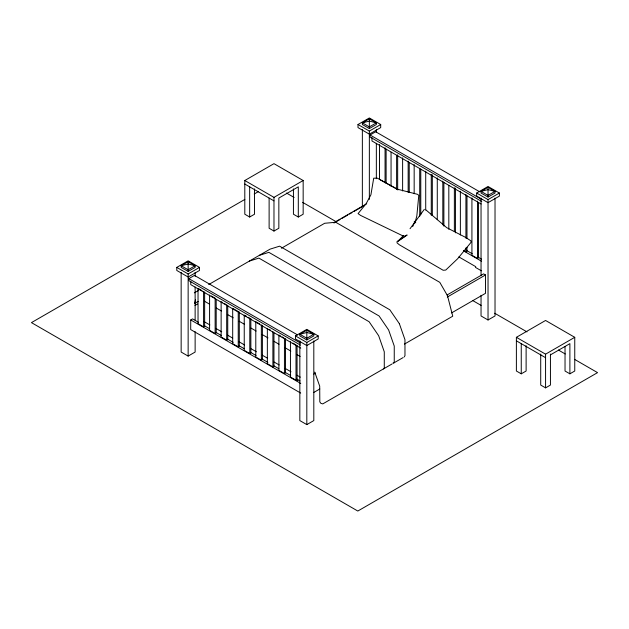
<?xml version="1.0" encoding="UTF-8"?>
<svg xmlns="http://www.w3.org/2000/svg" width="629" height="629" viewBox="0 0 629 629"><rect width="100%" height="100%" fill="white"/><g stroke="black" fill="none" stroke-linecap="round" stroke-linejoin="round"><path stroke-width="0.94" d="M198.497 322.315L192.568 318.895L190.744 319.949L190.689 329.572L300.693 393.078M194.738 303.351L195.477 299.546M412.695 226.542L415.855 219.592L416.838 215.857L418.78 195.422L417.648 194.353L397.693 189.258L380.231 179.8M398.181 241.001L403.448 235.545M410.037 228.72L424.347 209.323M404.235 356.934L404.974 355.66L404.958 339.668L399.352 323.66M398.322 241.127L407.12 234.979L397.017 241.56L397.048 242.88L399.399 244.823L443.17 270.266L445.749 270.061L457.645 258.731L470.94 242.487L470.972 240.868L465.295 237.227L446.763 227.698L426.053 210.031M254.525 188.897L254.525 214.214L249.658 217.021L244.799 214.214L244.799 180.515L273.977 163.666L303.162 180.515L303.162 214.214L298.303 217.021L293.436 214.214L293.436 188.897M357.995 124.518L369.349 117.961L380.71 124.518L380.71 127.585L369.349 134.15L357.995 127.585L357.995 124.518L369.349 131.076L380.71 124.518M369.349 118.818L362.359 122.852L362.359 124.518L369.349 128.552L376.346 124.518L376.346 122.852L369.349 118.818L369.349 128.552M244.838 199.424L31.45 322.622L357.807 511.039L597.55 372.627L574.607 359.379M254.195 194.023L258.448 191.57M481.767 201.5L370.08 137.012L370.08 134.999L375.686 131.76L479.762 191.845M244.799 180.515L273.977 197.364L303.162 180.515M176.78 267.396L188.142 260.831L199.495 267.396L199.495 270.462L188.142 277.019L176.78 270.462L176.78 267.396L188.142 273.953L199.495 267.396M188.142 261.688L181.152 265.729L181.152 267.396L188.142 271.429L195.132 267.396L195.132 265.729L188.142 261.688L188.142 271.429M300.552 345.14L188.857 280.66L188.857 278.639L194.463 275.4L297.698 335.005M269.118 198.064L269.118 228.256L273.977 231.063L278.844 228.256L278.844 198.064L298.303 186.837L298.303 217.021M194.314 292.87L198.552 290.425M208.718 284.552L270.085 249.131L279.606 246.167L389.815 309.79L399.376 323.691M281.446 248.227L324.666 223.271L335.752 222.281L439.781 282.342L447.486 295.685L452.754 316.198L404.447 344.094M333.669 222.808L366.723 203.725M194.77 303.375L198.174 301.417M334.156 222.91L340.1 219.474M341.799 218.491L347.751 215.055M349.449 214.08L351.996 212.602M353.702 211.627L363.9 205.738M194.974 305.458L197.522 303.988M201.995 290.629L198.033 288.349L198.033 323.668L203.584 326.868L204.645 326.254L204.645 291.919M209.583 295.017L209.583 330.335L215.134 333.543L216.195 332.93L216.195 299.569M181.152 272.404L181.152 352.059L188.142 356.093L195.132 352.059L195.132 331.656M476.672 193.04L488.033 186.483L499.395 193.04L499.395 196.106L488.033 202.664L476.672 196.106L476.672 193.04L488.033 199.597L499.395 193.04M488.033 187.332L481.043 191.373L481.043 193.04L488.033 197.074L495.023 193.04L495.023 191.373L488.033 187.332L488.033 197.074M222.721 302.596L221.133 301.684L221.133 337.01L226.684 340.21L227.745 339.597L227.745 305.254M238.234 346.878L238.234 311.559L232.691 308.352L232.691 343.678L238.234 346.878L239.303 346.264L239.303 311.921M244.241 315.027L244.241 350.345L249.792 353.553L250.853 352.932L250.853 318.596M295.457 335.91L306.818 329.352L318.18 335.91L318.18 338.984L306.818 345.541L295.457 338.984L295.457 335.91L306.818 342.475L318.18 335.91M306.818 330.209L299.829 334.243L299.829 335.91L306.818 339.951L313.808 335.91L313.808 334.243L306.818 330.209L306.818 339.951M259.753 323.982L255.791 321.694L255.791 357.013L261.342 360.22L262.403 359.607L262.403 325.264M463.542 250.413L465.924 251.789L466.985 251.175L466.985 247.283M267.349 328.362L267.349 363.688L272.892 366.888L273.953 366.275L273.953 332.914M471.923 197.907L471.923 255.256L477.474 258.456L478.535 257.843L478.535 202.444M280.479 335.949L278.899 335.029L278.899 370.355L284.442 373.555L285.511 372.942L285.511 338.599M290.449 341.704L290.449 377.023L296 380.231L297.061 379.609L297.061 345.274M296.919 380.765L297.989 380.144M447.085 294.977L483.622 273.874L485.525 274.975L485.525 293.311L451.528 312.935M313.855 374.09L315.554 373.107M447.282 297.053L485.525 274.975M313.855 392.425L319.799 388.989M392.111 363.932L322.763 403.897L320.861 403.323L319.815 401.876L319.705 386.175L314.728 372.085M393.738 362.996L403.158 357.555M299.829 340.926L299.829 420.581L306.818 424.614L313.808 420.581L313.808 340.926M481.043 295.323L481.043 315.955L488.033 319.988L495.023 315.955L495.023 198.072M526.119 345.698L526.119 371.016L521.252 373.823L516.385 371.016L516.385 337.317L545.571 320.468L574.757 337.317L574.757 371.016L569.89 373.823L565.031 371.016L565.031 346.673M516.385 337.317L545.571 354.166L574.757 337.317M550.438 354.874L569.89 343.638L569.89 373.823M540.712 354.056L540.712 385.058L545.571 387.865L550.438 385.058L550.438 354.056M259.36 255.319L268.882 252.355L379.09 315.986L388.62 329.942L394.249 346.06L394.249 361.856A2.492 1.439 60 0 1 392.944 363.067M249.391 261.074L258.912 258.11L369.121 321.741L378.65 335.705L384.28 351.815L384.28 367.611A2.492 1.439 60 0 1 383.399 368.861M405.084 236.245L402.073 235.482L360.637 215.433L358.082 213.608L366.188 203.607L370.898 194.809L373.705 178.188L377.424 178.188L398.086 189.848M370.08 134.999L481.767 199.479M481.13 203.993L371.975 140.975L371.975 137.609M466.317 250.35L472.245 253.77M478.166 257.19L481.547 259.148M414.165 221.903L415.753 222.823M463.652 250.916L481.421 261.177M458.856 256.915L475.76 266.68M475.438 267.372L481.366 270.792M286.494 193.04L294.144 197.451M302.643 202.365L335.792 221.494M472.615 300.497L481.114 305.403M494.716 313.25L527.008 331.9M558.458 350.054L565.251 353.978M244.799 184.03L273.977 200.879M516.385 340.832L545.571 357.681M188.857 278.639L300.552 343.127M211.171 295.929L215.134 298.217L215.134 333.543M224.309 303.516L225.89 304.428M245.035 315.483L246.615 316.395M248.203 317.315L249.792 318.227L249.792 353.553M268.929 329.281L270.517 330.194M282.067 336.861L283.655 337.781M292.823 343.072L296 344.904L296 380.231M300.756 348.128L190.76 284.623L190.76 281.249M204.488 301.22L209.567 304.153M216.337 308.061L221.424 310.993M227.344 314.421L233.273 317.842M239.201 321.262L244.28 324.194M251.057 328.102L256.137 331.035M262.057 334.463L267.985 337.883M273.914 341.303L278.993 344.236M284.921 347.656L290.85 351.084M296.778 354.504L300.159 356.454M203.969 321.537L209.882 324.949M215.802 328.369L221.722 331.782M227.635 335.202L232.706 338.127M238.627 341.539L244.539 344.959M250.46 348.372L256.373 351.792M262.293 355.204L267.364 358.137M274.126 362.037L279.197 364.969M285.11 368.382L291.03 371.802M296.951 375.214L300.332 377.164M204.417 325.736L209.496 328.668M216.266 332.576L221.337 335.509M227.266 338.929L233.186 342.349M239.106 345.761L244.186 348.694M250.955 352.602L256.034 355.534M261.955 358.955L267.875 362.375M273.804 365.795L278.875 368.728M285.645 372.635L290.724 375.568M296.644 378.98L300.033 380.938M190.744 319.949L300.748 383.454M545.571 354.166L545.571 387.865M521.252 343.638L521.252 373.823M488.033 199.597L488.033 319.988M481.043 198.072L481.043 275.675M477.474 201.115L477.474 258.456M466.985 195.776L466.985 238.54M465.924 194.44L465.924 238.179M465.924 247.897L465.924 251.789M460.373 191.24L460.373 234.979M455.435 188.134L455.435 232.84M454.366 187.772L454.366 231.511M448.823 185.539L448.823 229.278M443.877 182.434L443.877 226.173M442.816 181.105L442.816 224.844M437.273 177.905L437.273 219.694M432.327 174.791L432.327 215.613M431.266 174.437L431.266 215.26M425.715 171.23L425.715 210.11M420.777 169.099L420.777 214.78M419.716 168.737L419.716 216.36M414.165 164.562L414.165 193.724M409.227 162.424L409.227 192.553M408.158 161.095L408.158 192.199M402.615 157.895L402.615 190.941M397.67 154.781L397.67 189.777M396.608 155.394L396.608 189.415M391.057 152.194L391.057 186.215M386.12 149.089L386.12 183.102M385.058 147.76L385.058 182.748M379.507 144.552L379.507 179.54M376.346 129.55L376.346 132.499M376.346 143.31L376.346 178.667M369.349 131.076L369.349 199.409M362.359 129.55L362.359 206.178M306.818 342.475L306.818 424.614M284.442 338.237L284.442 373.555M273.977 197.364L273.977 231.063M272.892 331.562L272.892 366.888M261.342 324.894L261.342 360.22M249.658 186.837L249.658 217.021M226.684 304.884L226.684 340.21M203.584 291.549L203.584 326.868M195.132 272.404L195.132 276.288M195.132 286.973L195.132 320.004M188.142 273.953L188.142 356.093M376.346 122.852L369.349 126.885L362.359 122.852L369.349 121.098L376.346 122.852M195.132 265.729L188.142 269.762L181.152 265.729L188.142 263.976L195.132 265.729M495.023 191.373L488.033 195.407L481.043 191.373L488.033 189.62L495.023 191.373M313.808 334.243L306.818 338.284L299.829 334.243L306.818 332.497L313.808 334.243"/></g></svg>
